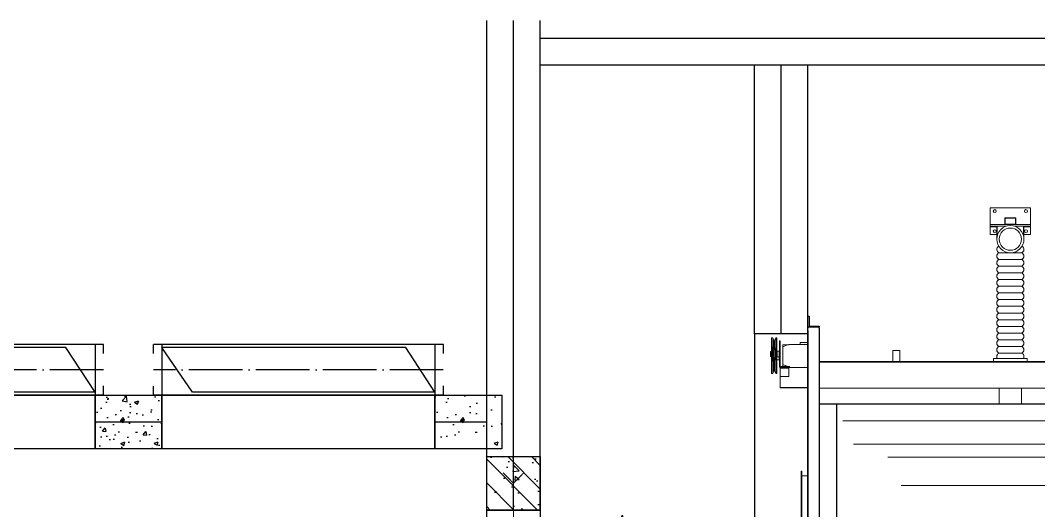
# Model space of a CAD drawing. Header units: inches. Extents: x -26985 to 86262, y -10753 to 149570.
# Drawn here: x -8379 to -3814, y 126369 to 128567 of the extents above; entities that cross this region are included whole.
import ezdxf

# ---------------------------------------------------------------- set-up
doc = ezdxf.new("R2010")
doc.units = ezdxf.units.IN
doc.header["$MEASUREMENT"] = 0
doc.linetypes.add('ACAD_ISO04W100', pattern=[30, 24, -3, 0, -3])
doc.layers.add('JYKC', color=4, linetype='Continuous')
doc.layers.add('JYKC-YM', color=4, linetype='Continuous')

# ---------------------------------------------------------------- blocks, each defined once
blk = doc.blocks.new('JYW-25-34-P')
at = {"layer": 'JYKC', "color": 136, "linetype": 'Continuous', "lineweight": 0}
for p, q in [((1742.7, 2130.5), (1922.7, 2130.5)), ((1742.7, 2055.5), (1742.7, 2130.5)), ((1922.7, 2130.5), (1922.7, 2055.5)), ((1742.7, 2055.5), (1922.7, 2055.5)), ((1742.7, 2055.5), (1742.7, 2047.5)), ((1857.7, 2085.5), (1807.7, 2085.5)), ((1807.7, 2085.5), (1807.7, 2055.5)), ((1807.7, 2055.5), (1857.7, 2055.5)), ((1809.7, 2083.5), (1809.7, 2057.5)), ((1855.7, 2083.5), (1809.7, 2083.5)), ((1809.7, 2057.5), (1855.7, 2057.5)), ((1855.7, 2057.5), (1855.7, 2083.5)), ((1857.7, 2055.5), (1857.7, 2085.5)), ((1922.7, 2055.5), (1922.7, 2047.5)), ((1742.7, 2047.5), (1813.8, 2047.5)), ((1742.7, 2045.5), (1742.7, 2047.5)), ((1742.7, 2010.5), (1742.7, 2045.5)), ((1771.7, 2045.5), (1742.7, 2045.5)), ((1771.7, 2010.5), (1742.7, 2010.5)), ((1771.7, 1989.5), (1771.7, 2045.5)), ((1773.7, 2047.5), (1773.7, 2005)), ((1775.5, 2010.5), (1773.7, 2010.5)), ((1851.6, 2047.5), (1922.7, 2047.5)), ((1891.7, 2010.5), (1890, 2010.5)), ((1891.7, 2005), (1891.7, 2047.5)), ((1893.7, 2045.5), (1893.7, 1989.5)), ((1922.7, 2045.5), (1893.7, 2045.5)), ((1922.7, 2010.5), (1893.7, 2010.5)), ((1922.7, 2047.5), (1922.7, 2045.5)), ((1922.7, 2045.5), (1922.7, 2010.5)), ((1882.7, 1928.5), (1782.7, 1928.5)), ((1882.7, 1898.5), (1782.7, 1898.5)), ((1882.7, 1868.5), (1782.7, 1868.5)), ((1882.7, 1838.5), (1782.7, 1838.5)), ((1882.7, 1808.5), (1782.7, 1808.5)), ((1882.7, 1778.5), (1782.7, 1778.5)), ((1882.7, 1748.5), (1782.7, 1748.5)), ((1882.7, 1718.5), (1782.7, 1718.5)), ((1882.7, 1688.5), (1782.7, 1688.5)), ((1882.7, 1658.5), (1782.7, 1658.5)), ((1882.7, 1628.5), (1782.7, 1628.5)), ((1882.7, 1628.5), (1782.7, 1628.5)), ((1882.7, 1598.5), (1782.7, 1598.5)), ((1882.7, 1568.5), (1782.7, 1568.5)), ((767.5, 1547), (762, 1547)), ((762, 1547), (762, 1505.1)), ((772, 1534), (767.5, 1547)), ((767.5, 1547), (767.5, 1505.7)), ((776, 1534), (772, 1534)), ((772, 1534), (772, 1493.1)), ((780.5, 1547), (776, 1534)), ((776, 1534), (776, 1493.1)), ((786, 1547), (780.5, 1547)), ((780.5, 1547), (780.5, 1505.7)), ((786, 1547), (786, 1505.1)), ((797, 1534.4), (801, 1534.4)), ((797, 1534.4), (797, 1419.1)), ((801, 1534.4), (801, 1419.1)), ((813, 1516.4), (838.4, 1516.4)), ((813, 1506.8), (813, 1516.4)), ((840, 1517), (814.7, 1507.9)), ((925, 1517), (840, 1517)), ((891, 1526), (891, 1517)), ((891, 1526), (909, 1526)), ((909, 1526), (925, 1526)), ((1882.7, 1538.5), (1782.7, 1538.5)), ((1882.7, 1508.5), (1782.7, 1508.5)), ((758, 1486.2), (757, 1486.2)), ((757, 1486.2), (757, 1485.9)), ((757, 1464), (757, 1485.9)), ((757, 1485.9), (758, 1485.9)), ((758, 1463.9), (757, 1464)), ((762, 1486.2), (758, 1486.2)), ((758, 1485.9), (758, 1463.9)), ((758, 1485.9), (762, 1485.9)), ((762, 1463.9), (758, 1463.9)), ((763, 1506.1), (762, 1505.1)), ((762, 1485.9), (762, 1505.1)), ((762, 1445.1), (762, 1485.9)), ((767.4, 1506.1), (763, 1506.1)), ((763, 1506.1), (763, 1486.3)), ((763, 1486.3), (763, 1444.1)), ((771.4, 1493.1), (767.4, 1506.1)), ((767.4, 1506.1), (767.4, 1444.1)), ((776.6, 1493.1), (771.4, 1493.1)), ((771.4, 1493.1), (771.4, 1457.1)), ((780.6, 1506.1), (776.6, 1493.1)), ((776.6, 1493.1), (776.6, 1457.1)), ((785, 1506.1), (780.6, 1506.1)), ((780.6, 1506.1), (780.6, 1444.1)), ((786, 1505.1), (785, 1506.1)), ((785, 1444.1), (785, 1506.1)), ((786, 1505.1), (786, 1445.1)), ((786.5, 1488.1), (786, 1487.6)), ((786, 1462.6), (786.5, 1462.1)), ((796.5, 1488.1), (786.5, 1488.1)), ((786.5, 1488.1), (786.5, 1475.1)), ((786.5, 1475.1), (786.5, 1462.1)), ((786.5, 1462.1), (796.5, 1462.1)), ((796, 1462.1), (796, 1450.9)), ((797, 1487.6), (796.5, 1488.1)), ((796.5, 1475.1), (796.5, 1488.1)), ((796.5, 1462.1), (796.5, 1475.1)), ((796.5, 1462.1), (797, 1462.6)), ((812, 1504.2), (812, 1464.7)), ((812, 1464.7), (812, 1429.8)), ((1306.4, 1490.5), (1336.4, 1490.5)), ((1306.4, 1490.5), (1306.4, 1460.5)), ((1336.4, 1490.5), (1336.4, 1460.5)), ((1882.7, 1478.5), (1782.7, 1478.5)), ((762, 1445.1), (763, 1444.1)), ((762, 1445.1), (762, 1399.3)), ((763, 1444.1), (767.4, 1444.1)), ((767.4, 1444.1), (771.4, 1457.1)), ((767.5, 1444.4), (767.5, 1399.3)), ((771.4, 1457.1), (776.6, 1457.1)), ((772, 1457.1), (772, 1410.3)), ((776, 1457.1), (776, 1410.3)), ((776.6, 1457.1), (780.6, 1444.1)), ((780.5, 1444.4), (780.5, 1399.3)), ((780.6, 1444.1), (785, 1444.1)), ((785, 1444.1), (786, 1445.1)), ((786, 1448), (796, 1448)), ((786, 1445.1), (786, 1399.3)), ((796, 1459), (797, 1459)), ((796, 1450.9), (796, 1448)), ((801.7, 1418.4), (842, 1418.4)), ((813, 1420.1), (813, 1427.2)), ((813, 1418.4), (813, 1420.1)), ((814.7, 1426), (836, 1418.4)), ((842, 1414.4), (842, 1418.4)), ((2695, 1440.5), (975, 1440.5)), ((975, 1438.3), (2695, 1438.3)), ((1306.4, 1460.5), (1306.4, 1440.5)), ((1336.4, 1460.5), (1336.4, 1440.5)), ((1757.7, 1454.9), (1757.7, 1440.5)), ((1907.7, 1454.9), (1757.7, 1454.9)), ((1907.7, 1440.5), (1907.7, 1454.9)), ((762, 1399.3), (762, 1387)), ((762, 1387), (767.5, 1387)), ((767.5, 1387), (772, 1400)), ((767.5, 1399.3), (767.5, 1387)), ((772, 1410.3), (772, 1400)), ((772, 1400), (776, 1400)), ((776, 1410.3), (776, 1400)), ((776, 1400), (780.5, 1387)), ((780.5, 1399.3), (780.5, 1387)), ((780.5, 1387), (786, 1387)), ((786, 1399.3), (786, 1387)), ((800, 1414.4), (800, 1411.4)), ((840, 1414.4), (800, 1414.4)), ((840, 1411.4), (800, 1411.4)), ((800, 1411.4), (800, 1410.7)), ((800, 1410.7), (840, 1410.7)), ((800, 1410.7), (800, 1374.4)), ((800, 1374.4), (840, 1374.4)), ((800, 1323.2), (800, 1374.4)), ((801.7, 1414.4), (842, 1414.4)), ((840, 1414.4), (840, 1411.4)), ((840, 1410.7), (840, 1411.4)), ((840, 1374.4), (840, 1410.7)), ((842, 1414.4), (925, 1414.4)), ((800, 1325.1), (925, 1325.1)), ((925, 1323.2), (800, 1323.2)), ((975, 1321.1), (2690, 1321.1)), ((1782.7, 1321.1), (1782.7, 1250)), ((1882.7, 1250), (1882.7, 1321.1)), ((1081, 1174.9), (2635, 1174.9)), ((1130.1, 1070.1), (2617.4, 1070.1)), ((1283.6, 1012.9), (2456.3, 1012.9)), ((898, 950), (895, 950)), ((895, 950), (895, 687)), ((898, 950), (898, 687)), ((925, 928), (898, 928)), ((1343.4, 885.4), (2396.5, 885.4))]:
    blk.add_line(p, q, dxfattribs=at)
at = {"layer": 'JYKC', "color": 132}
for p, q in [((925, 1596), (925, 1645)), ((925, 1645), (928, 1645)), ((928, 1645), (930, 1645)), ((930, 1645), (930, 1601)), ((931, 1600), (975, 1600)), ((975, 1600), (975, 1598)), ((975, 1598), (975, 1595)), ((925, 1596), (925, 1595)), ((925, 1591), (925, 1590.3)), ((925, 1580), (925, 1590.3)), ((925, 1580), (925, 100)), ((975, 1595), (926, 1595)), ((931.9, 1595), (929, 1595)), ((975, 1591), (975, 1580)), ((975, 1580), (975, 700)), ((4397, 1250), (975, 1250)), ((1055, 847.1), (1055, 1250)), ((1055, -851), (1055, 847.1))]:
    blk.add_line(p, q, dxfattribs=at)
at = {"layer": 'JYKC', "color": 136, "linetype": 'Continuous', "lineweight": 0}
for centre, radius in [((1762.7, 2115.5), 6.5), ((1902.7, 2115.5), 6.5), ((1762.7, 2025.5), 6.5), ((1832.7, 1989.5), 61), ((1832.7, 1989.5), 50), ((1902.7, 2025.5), 6.5)]:
    blk.add_circle(centre, radius, dxfattribs=at)
for centre, radius, start, end in [((1787.5, 1943.5), 15.7, 115.5277, 252.5081), ((1787.5, 1913.5), 15.7, 107.4919, 252.5081), ((1878, 1943.5), 15.7, 287.4919, 64.4723), ((1878, 1913.5), 15.7, 287.4919, 72.5081), ((1787.5, 1883.5), 15.7, 107.4919, 252.5081), ((1878, 1883.5), 15.7, 287.4919, 72.5081), ((1787.5, 1853.5), 15.7, 107.4919, 252.5081), ((1787.5, 1823.5), 15.7, 107.4919, 252.5081), ((1878, 1853.5), 15.7, 287.4919, 72.5081), ((1878, 1823.5), 15.7, 287.4919, 72.5081), ((1787.5, 1793.5), 15.7, 107.4919, 252.5081), ((1878, 1793.5), 15.7, 287.4919, 72.5081), ((1787.5, 1763.5), 15.7, 107.4919, 252.5081), ((1787.5, 1733.5), 15.7, 107.4919, 252.5081), ((1878, 1763.5), 15.7, 287.4919, 72.5081), ((1878, 1733.5), 15.7, 287.4919, 72.5081), ((1787.5, 1703.5), 15.7, 107.4919, 252.5081), ((1878, 1703.5), 15.7, 287.4919, 72.5081), ((1787.5, 1673.5), 15.7, 107.4919, 252.5081), ((1787.5, 1643.5), 15.7, 107.4919, 252.5081), ((1878, 1673.5), 15.7, 287.4919, 72.5081), ((1878, 1643.5), 15.7, 287.4919, 72.5081), ((1787.5, 1613.5), 15.7, 107.4919, 252.5081), ((1787.5, 1583.5), 15.7, 107.4919, 252.5081), ((1878, 1613.5), 15.7, 287.4919, 72.5081), ((1878, 1583.5), 15.7, 287.4919, 72.5081), ((1787.5, 1553.5), 15.7, 107.4919, 252.5081), ((1878, 1553.5), 15.7, 287.4919, 72.5081), ((816, 1504.2), 4, 109.6538, 180), ((1787.5, 1523.5), 15.7, 107.4919, 252.5081), ((1787.5, 1493.5), 15.7, 107.4919, 252.5081), ((1878, 1523.5), 15.7, 287.4919, 72.5081), ((1878, 1493.5), 15.7, 287.4919, 72.5081), ((1787.5, 1463.5), 15.7, 107.4919, 213.1526), ((1878, 1463.5), 15.7, 326.8474, 72.5081), ((801.7, 1419.1), 4.74, 180, 270), ((801.7, 1419.1), 0.737, 180, 270), ((816, 1429.8), 4, 180, 250.3462)]:
    blk.add_arc(centre, radius, start, end, dxfattribs=at)
at = {"layer": 'JYKC', "color": 132}
for centre in [(931, 1601), (926, 1596)]:
    blk.add_arc(centre, 1, 180, 270, dxfattribs=at)
for points, knots in [([(929, 1595), (928.5, 1595), (927.6, 1594.9), (926.3, 1594.1), (925.4, 1593), (925, 1591.9), (925, 1591.2), (925, 1591)], [0, 0, 0, 0, 0.225358, 0.450729, 0.676105, 0.901488, 1, 1, 1, 1]), ([(975, 1591), (975, 1591.5), (974.9, 1592.4), (974.1, 1593.6), (973.1, 1594.5), (972, 1594.9), (971.3, 1595), (971, 1595)], [0, 0, 0, 0, 0.21921, 0.438417, 0.657637, 0.876857, 1, 1, 1, 1])]:
    blk.add_open_spline(points, degree=3, knots=knots, dxfattribs=at)
at = {"layer": 'JYKC-YM', "color": 6, "linetype": 'Continuous', "lineweight": -3}
blk.add_lwpolyline([(685, -1415), (925, -1415), (925, 1565), (685, 1565)], close=True, dxfattribs=at)
blk = doc.blocks.new('JYCL-B1224-P')
at = {"layer": 'JYKC-YM', "linetype": 'Continuous', "lineweight": -3}
h = blk.add_hatch(dxfattribs=at)
h.set_pattern_fill('AR-CONC', color=8, style=0)
h.set_pattern_definition([(50, (-17511.29, -9797.82), (182.1847, -15.9391), [19.05, -209.55]), (355, (-17511.29, -9797.82), (-35.2428, 191.0566), [15.24, -167.64]), (100.451, (-17496.1, -9799.15), (146.9425, 175.1167), [16.19, -178.09]), (46.1842, (-17511.29, -9747.02), (271.079, -42.0423), [28.575, -314.325]), (96.6356, (-17488.7, -9750.52), (237.4042, 247.4256), [24.285, -267.135]), (351.184, (-17511.29, -9747.02), (237.4046, 247.425), [22.86, -251.46]), (21, (-17485.89, -9759.72), (151.6149, -102.2655), [19.05, -209.55]), (326, (-17485.89, -9759.72), (61.802, 184.188), [15.24, -167.64]), (71.4514, (-17473.25, -9768.24), (213.4165, 81.9229), [16.19, -178.09]), (37.5, (-17511.285, -9797.82), (3.0886, 84.55504), [0, -165.608, 0, -170.18, 0, -168.275]), (7.5, (-17511.285, -9797.82), (66.81966, 100.18057), [0, -97.028, 0, -161.798, 0, -64.135]), (327.5, (-17567.93, -9797.82), (135.5906, -5.72874), [0, -63.5, 0, -198.12, 0, -262.89]), (317.5, (-17593.33, -9797.82), (148.1292, 25.4265), [0, -82.55, 0, -131.572, 0, -186.69])])
h.paths.add_polyline_path([(0, 0), (-300, 0), (-300, -240), (0, -240)])
h = blk.add_hatch(dxfattribs=at)
h.set_pattern_fill('AR-CONC', color=8, style=0)
h.set_pattern_definition([(50, (-15987.29, -9797.82), (182.1847, -15.9391), [19.05, -209.55]), (355, (-15987.29, -9797.82), (-35.2428, 191.0566), [15.24, -167.64]), (100.451, (-15972.1, -9799.15), (146.9425, 175.1167), [16.19, -178.09]), (46.1842, (-15987.29, -9747.02), (271.079, -42.0423), [28.575, -314.325]), (96.6356, (-15964.7, -9750.52), (237.4042, 247.4256), [24.285, -267.135]), (351.184, (-15987.29, -9747.02), (237.4046, 247.425), [22.86, -251.46]), (21, (-15961.89, -9759.72), (151.6149, -102.2655), [19.05, -209.55]), (326, (-15961.89, -9759.72), (61.802, 184.188), [15.24, -167.64]), (71.4514, (-15949.25, -9768.24), (213.4165, 81.9229), [16.19, -178.09]), (37.5, (-15987.285, -9797.82), (3.0886, 84.55504), [0, -165.608, 0, -170.18, 0, -168.275]), (7.5, (-15987.285, -9797.82), (66.81966, 100.18057), [0, -97.028, 0, -161.798, 0, -64.135]), (327.5, (-16043.93, -9797.82), (135.5906, -5.72874), [0, -63.5, 0, -198.12, 0, -262.89]), (317.5, (-16069.33, -9797.82), (148.1292, 25.4265), [0, -82.55, 0, -131.572, 0, -186.69])])
h.paths.add_polyline_path([(1524, 0), (1224, 0), (1224, -240), (1524, -240)])
at = {"layer": 'JYKC', "color": 132}
for p, q in [((1262, 228), (-38, 228)), ((-38, 186.5), (-38, 228)), ((0, 228), (0, 0)), ((1224, 228), (1224, 0)), ((1262, 186.5), (1262, 228)), ((-38, 0), (-38, 40)), ((1262, 0), (-38, 0)), ((137.4, 13.4), (137.4, 13.4)), ((1262, 0), (1262, 41.5))]:
    blk.add_line(p, q, dxfattribs=at)
at = {"layer": 'JYKC', "color": 136}
for p, q in [((1093.8, 214.6), (0, 214.6)), ((137.4, 13.4), (0, 214.6)), ((1224, 13.4), (1093.8, 214.6)), ((1224, 13.4), (137.4, 13.4))]:
    blk.add_line(p, q, dxfattribs=at)
at = {"layer": 'JYKC', "color": 50, "linetype": 'ACAD_ISO04W100', "ltscale": 10}
blk.add_line((1261.4, 114), (-38, 114), dxfattribs=at)
at = {"layer": 'JYKC', "color": 132, "linetype": 'Continuous', "lineweight": -3}
for p, q in [((0, 0), (0, -240)), ((1224, 0), (1224, -240))]:
    blk.add_line(p, q, dxfattribs=at)
at = {"layer": 'JYKC-YM', "color": 7, "linetype": 'Continuous', "lineweight": -3}
for points in [[(-300, 0), (0, 0), (0, -240), (-300, -240)], [(1224, 0), (1524, 0), (1524, -240), (1224, -240)]]:
    blk.add_lwpolyline(points, close=True, dxfattribs=at)
at = {"layer": 'JYKC-YM', "color": 6, "linetype": 'Continuous', "lineweight": -3}
blk.add_lwpolyline([(0, 0), (1224, 0), (1224, -240), (0, -240)], close=True, dxfattribs=at)
blk = doc.blocks.new('JYFZ-2№11.2A-墙式吸入式-P')
at = {"layer": 'JYKC-YM', "linetype": 'Continuous', "lineweight": -3}
h = blk.add_hatch(dxfattribs=at)
h.set_pattern_fill('钢筋混凝土', color=8, scale=30, style=0)
h.set_pattern_definition([(45, (-78436.23, -28128.36), (-53.03301, 53.03301), []), (50, (-78436.23, -28128.36), (215.17805, -18.82564), [22.5, -247.5]), (355, (-78436.23, -28128.36), (-41.6254, 225.65764), [18, -198]), (100.4514, (-78418.3, -28129.93), (173.5528, 206.83186), [19.12206, -210.34263]), (46.1842, (-78436.23, -28068.36), (320.1723, -49.6557), [33.75, -371.25]), (96.6356, (-78409.55, -28072.5), (280.3988, 292.2354), [28.6831, -315.5139]), (351.1842, (-78436.23, -28068.36), (280.3986, 292.2356), [27, -297]), (21, (-78406.23, -28083.36), (179.0721, -120.78567), [22.5, -247.5]), (326, (-78406.23, -28083.36), (72.9946, 217.545), [18, -198]), (71.4514, (-78391.31, -28093.43), (252.0668, 96.75915), [19.12206, -210.34263]), (37.5, (-78436.23, -28128.36), (3.64796, 99.868156), [0, -195.6, 0, -201, 0, -198.75]), (7.5, (-78436.23, -28128.36), (78.92086, 118.32351), [0, -114.6, 0, -191.1, 0, -75.75]), (327.5, (-78503.13, -28128.36), (160.14673, -6.76646), [0, -75, 0, -234, 0, -310.5]), (317.5, (-78533.13, -28128.36), (174.95585, 30.0315), [0, -97.5, 0, -155.4, 0, -220.5])])
h.paths.add_polyline_path([(-895, -610), (-775, -610), (-775, -370), (-895, -370)])
h.paths.add_polyline_path([(-1015, -370), (-1015, -610), (-895, -610), (-895, -370)])
h = blk.add_hatch(dxfattribs=at)
h.set_pattern_fill('钢筋混凝土', color=8, scale=30, style=0)
h.set_pattern_definition([(45, (-76646.23, -28128.36), (-53.03301, 53.03301), []), (50, (-76646.23, -28128.36), (215.17805, -18.82564), [22.5, -247.5]), (355, (-76646.23, -28128.36), (-41.6254, 225.65764), [18, -198]), (100.4514, (-76628.3, -28129.93), (173.5528, 206.83186), [19.12206, -210.34263]), (46.1842, (-76646.23, -28068.36), (320.1723, -49.6557), [33.75, -371.25]), (96.6356, (-76619.55, -28072.5), (280.3988, 292.2354), [28.6831, -315.5139]), (351.1842, (-76646.23, -28068.36), (280.3986, 292.2356), [27, -297]), (21, (-76616.23, -28083.36), (179.0721, -120.78567), [22.5, -247.5]), (326, (-76616.23, -28083.36), (72.9946, 217.545), [18, -198]), (71.4514, (-76601.31, -28093.43), (252.0668, 96.75915), [19.12206, -210.34263]), (37.5, (-76646.23, -28128.36), (3.64796, 99.868156), [0, -195.6, 0, -201, 0, -198.75]), (7.5, (-76646.23, -28128.36), (78.92086, 118.32351), [0, -114.6, 0, -191.1, 0, -75.75]), (327.5, (-76713.13, -28128.36), (160.14673, -6.76646), [0, -75, 0, -234, 0, -310.5]), (317.5, (-76743.13, -28128.36), (174.95585, 30.0315), [0, -97.5, 0, -155.4, 0, -220.5])])
h.paths.add_polyline_path([(895, -610), (1015, -610), (1015, -370), (895, -370)])
h.paths.add_polyline_path([(775, -370), (775, -610), (895, -610), (895, -370)])
at = {"layer": 'JYKC', "color": 50, "linetype": 'ACAD_ISO04W100', "lineweight": -3, "ltscale": 10}
for p, q in [((0, 50), (0, -1036)), ((-738, -490), (673, -490))]:
    blk.add_line(p, q, dxfattribs=at)
at = {"layer": 'JYKC', "color": 132, "linetype": 'Continuous'}
for p, q in [((-596.7, 0), (-750, 0)), ((-750, 0), (-750, -4)), ((725, 0), (-725, 0)), ((699.4, 0), (155, 0)), ((750, 0), (547.3, 0)), ((750, 0), (750, -4)), ((-725.9, -4), (-750, -4)), ((725.9, -4), (750, -4)), ((-564, -275), (-564, -255.3)), ((-560, -280), (-560, -255.3)), ((560, -280), (560, -255.3)), ((564, -275), (564, -255.3)), ((-623, -280), (-623, -275)), ((-564, -275), (-623, -275)), ((-623, -700), (-623, -280)), ((-623, -280), (623, -280)), ((-623, -280), (623, -280)), ((-564, -284), (-623, -284)), ((-564, -284), (-564, -696)), ((-560, -280), (-560, -700)), ((560, -280), (560, -700)), ((564, -275), (623, -275)), ((564, -284), (623, -284)), ((564, -284), (564, -696)), ((623, -280), (623, -275)), ((623, -700), (623, -280)), ((-564, -696), (-623, -696)), ((-623, -700), (-165, -700)), ((165, -700), (623, -700)), ((564, -696), (623, -696))]:
    blk.add_line(p, q, dxfattribs=at)
at = {"layer": 'JYKC', "color": 136, "linetype": 'Continuous'}
for p, q in [((-564, -294), (-574, -284)), ((-181.9, -305), (-21, -305)), ((181.9, -305), (-181.9, -305)), ((564, -294), (574, -284)), ((-564, -330), (-572, -330)), ((-572, -330), (-572, -480)), ((-554.9, -352.8), (-190.4, -331.3)), ((-554.9, -352.8), (-554.9, -419.2)), ((554.9, -352.8), (190.4, -331.3)), ((554.9, -352.8), (554.9, -419.2)), ((564, -330), (572, -330)), ((572, -330), (572, -480)), ((-554.9, -419.2), (-185.6, -441.1)), ((554.9, -419.2), (185.6, -441.1)), ((-564, -480), (-572, -480)), ((-169.2, -468), (169.2, -468)), ((31.5, -490), (-31.5, -490)), ((-31.5, -490), (-31.5, -503.6)), ((-21, -468), (-21, -490)), ((21, -490), (21, -468)), ((31.5, -490), (31.5, -503.6)), ((564, -480), (572, -480)), ((113.8, -512.6), (-113.8, -512.6)), ((-52.5, -503.6), (-52.5, -512.6)), ((52.5, -503.6), (-52.5, -503.6)), ((52.5, -512.6), (52.5, -503.6)), ((-162.5, -565.5), (-162.5, -898.7)), ((162.5, -898.7), (162.5, -565.5)), ((162.5, -565.5), (162.5, -898.7)), ((-108.5, -618.6), (-108.5, -665.8)), ((-92.3, -618.6), (-108.5, -618.6)), ((-92.3, -665.8), (-92.3, -618.6)), ((-92.3, -624.7), (-92.3, -659.7)), ((-80.7, -624.7), (-92.3, -624.7)), ((-80.7, -603.5), (-80.7, -749.5)), ((-80.7, -659.7), (-80.7, -624.7)), ((73, -595.8), (-73, -595.8)), ((-68.3, -610.5), (-68.3, -742.6)), ((66.1, -608.2), (-66, -608.2)), ((68.4, -742.6), (68.4, -610.5)), ((80.7, -749.5), (80.7, -603.5)), ((-108.5, -665.8), (-92.3, -665.8)), ((-92.3, -659.7), (-80.7, -659.7)), ((-564, -686), (-574, -696)), ((-108.5, -687.3), (-108.5, -734.5)), ((-92.3, -687.3), (-108.5, -687.3)), ((-92.3, -734.5), (-92.3, -687.3)), ((-92.3, -728.4), (-92.3, -693.3)), ((-92.3, -693.3), (-80.7, -693.3)), ((-80.7, -728.4), (-92.3, -728.4)), ((-80.7, -693.3), (-80.7, -728.4)), ((564, -686), (574, -696)), ((-108.5, -734.5), (-92.3, -734.5)), ((-73, -757.2), (73, -757.2)), ((-66, -744.9), (66.1, -744.9)), ((-6, -771.7), (-6, -812.9)), ((6, -812.9), (6, -771.7)), ((6, -771.7), (6, -771.7)), ((-6, -812.9), (-6, -812.9)), ((-81.2, -980), (81.2, -980))]:
    blk.add_line(p, q, dxfattribs=at)
at = {"layer": 'JYKC', "color": 7, "linetype": 'Continuous', "lineweight": -3}
for p, q in [((-775, -370), (-1015, -370)), ((-775, -370), (-775, -610)), ((775, -370), (1015, -370)), ((775, -370), (775, -610)), ((-775, -610), (-1015, -610)), ((775, -610), (1015, -610))]:
    blk.add_line(p, q, dxfattribs=at)
at = {"layer": 'JYKC', "color": 1, "linetype": 'ACAD_ISO04W100', "lineweight": -3}
for p, q in [((-775, -490), (-1015, -490)), ((775, -490), (1015, -490))]:
    blk.add_line(p, q, dxfattribs=at)
at = {"layer": 'JYKC', "color": 136, "linetype": 'Continuous', "ltscale": 10}
for p, q in [((31.5, -490), (-31.5, -490)), ((-31.5, -490), (-31.5, -503.6)), ((-21, -474), (-21, -490)), ((21, -490), (21, -474)), ((31.5, -490), (31.5, -503.6)), ((-146.2, -545.1), (-146.2, -565.5)), ((113.8, -512.6), (-113.8, -512.6)), ((-52.5, -503.6), (-52.5, -512.6)), ((52.5, -503.6), (-52.5, -503.6)), ((52.5, -512.6), (52.5, -503.6)), ((146.2, -565.5), (146.2, -545.1)), ((165, -565.5), (-165, -565.5)), ((-165, -565.5), (-165, -840.5)), ((-162.5, -565.5), (-162.5, -898.7)), ((-137.5, -565.5), (-137.5, -827.8)), ((-87.5, -565.5), (-87.5, -827.8)), ((-37.5, -565.5), (-37.5, -595.8)), ((12.5, -565.5), (12.5, -595.8)), ((62.5, -565.5), (62.5, -595.8)), ((112.5, -565.5), (112.5, -827.8)), ((162.5, -898.7), (162.5, -565.5)), ((162.5, -565.5), (162.5, -898.7)), ((165, -565.5), (165, -840.5)), ((-37.5, -757.2), (-37.5, -827.8)), ((12.5, -757.2), (12.5, -781.6)), ((62.5, -757.2), (62.5, -827.8)), ((12.5, -803), (12.5, -827.8)), ((-165, -840.5), (-162.5, -840.5)), ((162.5, -827.8), (-162.5, -827.8)), ((165, -840.5), (162.5, -840.5)), ((-81.2, -980), (81.2, -980))]:
    blk.add_line(p, q, dxfattribs=at)
at = {"layer": 'JYKC', "color": 136, "linetype": 'Continuous'}
for centre in [(-590, -415), (590, -415), (-590, -565), (590, -565)]:
    blk.add_circle(centre, 7, dxfattribs=at)
at = {"layer": 'JYKC', "color": 136, "linetype": 'Continuous', "ltscale": 10}
for centre in [(-127, -598), (127, -598), (-127, -808), (127, -808)]:
    blk.add_circle(centre, 7.5, dxfattribs=at)
at = {"layer": 'JYKC', "color": 132, "linetype": 'Continuous'}
for centre, radius, start, end in [((-840, -255.3), 280, 0, 65.7503), ((840, -255.3), 280, 114.2497, 180), ((-840, -255.3), 276, 0, 65.5725), ((840, -255.3), 276, 114.4275, 180)]:
    blk.add_arc(centre, radius, start, end, dxfattribs=at)
at = {"layer": 'JYKC', "color": 136, "linetype": 'Continuous'}
for centre, radius, start, end in [((0, -378), 196, 158.1333, 164.4632), ((0, -378), 196, 15.5368, 21.8667), ((0, -378), 196, 163.7402, 180), ((0, -378), 196, 0, 16.2598), ((0, -378), 196, 180, 205.8598), ((0, -378), 196, 334.1402, 0), ((-169.2, -460), 8, 205.8598, 270), ((169.2, -460), 8, 270, 334.1402), ((-113.8, -545.1), 32.5, 90, 180), ((113.8, -545.1), 32.5, 0, 90), ((-73, -603.5), 7.7, 90, 180), ((-66, -610.5), 2.31, 90, 180), ((66.1, -610.5), 2.31, 0, 90), ((73, -603.5), 7.7, 0, 90), ((-73, -749.5), 7.7, 180, 270), ((-66, -742.6), 2.31, 180, 270), ((0, -792.3), 18.2, 109.2635, 250.7365), ((0, -771.7), 6.01, 0, 180), ((0, -792.3), 18.2, 289.2635, 70.7365), ((66.1, -742.6), 2.31, 270, 0), ((73, -749.5), 7.7, 270, 0), ((0, -792.3), 16.5, 111.4024, 248.5976), ((0, -812.9), 6.01, 180, 0), ((0, -792.3), 16.5, 291.4024, 68.5976), ((-81.2, -898.7), 81.2, 180, 270), ((81.2, -898.7), 81.2, 270, 0)]:
    blk.add_arc(centre, radius, start, end, dxfattribs=at)
at = {"layer": 'JYKC', "color": 136, "linetype": 'Continuous', "ltscale": 10}
for centre, radius, start, end in [((-113.8, -545.1), 32.5, 90, 180), ((113.8, -545.1), 32.5, 0, 90), ((-81.2, -898.7), 81.2, 180, 270), ((81.2, -898.7), 81.2, 270, 0)]:
    blk.add_arc(centre, radius, start, end, dxfattribs=at)
at = {"layer": 'JYKC-YM', "color": 1, "linetype": 'ACAD_ISO04W100', "lineweight": -3}
for p, q in [((-775, -490), (-1015, -490)), ((775, -490), (1015, -490))]:
    blk.add_line(p, q, dxfattribs=at)
at = {"layer": 'JYKC-YM', "color": 7, "linetype": 'Continuous', "lineweight": -3}
for points in [[(-1015, -370), (-775, -370), (-775, -610), (-1015, -610)], [(775, -370), (1015, -370), (1015, -610), (775, -610)]]:
    blk.add_lwpolyline(points, close=True, dxfattribs=at)
at = {"layer": 'JYKC-YM', "color": 6, "linetype": 'Continuous'}
for points in [[(-623, -610), (-775, -610), (-775, -370), (-623, -370)], [(623, -370), (775, -370), (775, -610), (623, -610)]]:
    blk.add_lwpolyline(points, dxfattribs=at)
at = {"layer": 'JYKC-YM', "color": 7, "linetype": 'Continuous', "lineweight": -3, "const_width": 5}
for points in [[(-895, -490), (-942.5, -443.9)], [(895, -490), (942.5, -443.9)], [(-895, -490), (-942.5, -536.1)], [(-623, -490), (-895, -490)], [(623, -490), (895, -490)], [(895, -490), (942.5, -536.1)]]:
    blk.add_lwpolyline(points, dxfattribs=at)
blk = doc.blocks.new('31452346')
at = {"layer": 'JYKC', "color": 1}
for p, q in [((51148.2, -54039.8), (51148.2, -49180.3)), ((52473.5, -52959.8), (51268.2, -52959.8)), ((53263.5, -54159.8), (51068.2, -54159.8))]:
    blk.add_line(p, q, dxfattribs=at)
at = {"layer": 'JYKC', "color": 0}
for p, q in [((51268.2, -54039.8), (51268.2, -49180.3)), ((52473.5, -52839.8), (51268.2, -52839.8)), ((52473.5, -53079.8), (51268.2, -53079.8)), ((53263.5, -54039.8), (51068.2, -54039.8)), ((53263.5, -54279.8), (51068.2, -54279.8)), ((52748.5, -54511.8), (52748.5, -54279.8)), ((52748.5, -56035.8), (52748.5, -55735.8))]:
    blk.add_line(p, q, dxfattribs=at)
at = {"layer": 'JYKC', "color": 1, "linetype": 'Continuous', "lineweight": -3}
for p, q in [((52868.5, -54511.8), (52868.5, -54279.8)), ((52868.5, -56035.8), (52868.5, -55735.8))]:
    blk.add_line(p, q, dxfattribs=at)
at = {"layer": 'JYKC', "color": 0, "rotation": 90.00000000000001}
blk.add_blockref('JYW-25-34-P', (54038.5, -53764.8), dxfattribs=at)
at = {"layer": 'JYKC', "color": 0, "linetype": 'Continuous', "lineweight": -3}
blk.add_blockref('JYFZ-2№11.2A-墙式吸入式-P', (54038.5, -53669.8), dxfattribs=at)
at = {"layer": 'JYKC', "color": 0, "linetype": 'Continuous', "lineweight": -3, "rotation": 90.00000000000001}
for p in [(52748.5, -55735.8), (52748.5, -57259.8)]:
    blk.add_blockref('JYCL-B1224-P', p, dxfattribs=at)

msp = doc.modelspace()

# ---------------------------------------------------------------- block references
at = {"layer": 'JYKC', "color": 0, "linetype": 'Continuous', "lineweight": -3, "rotation": 270}
msp.add_blockref('31452346', (47991.7, 179635.1), dxfattribs=at)

doc.saveas('drawing.dxf')
